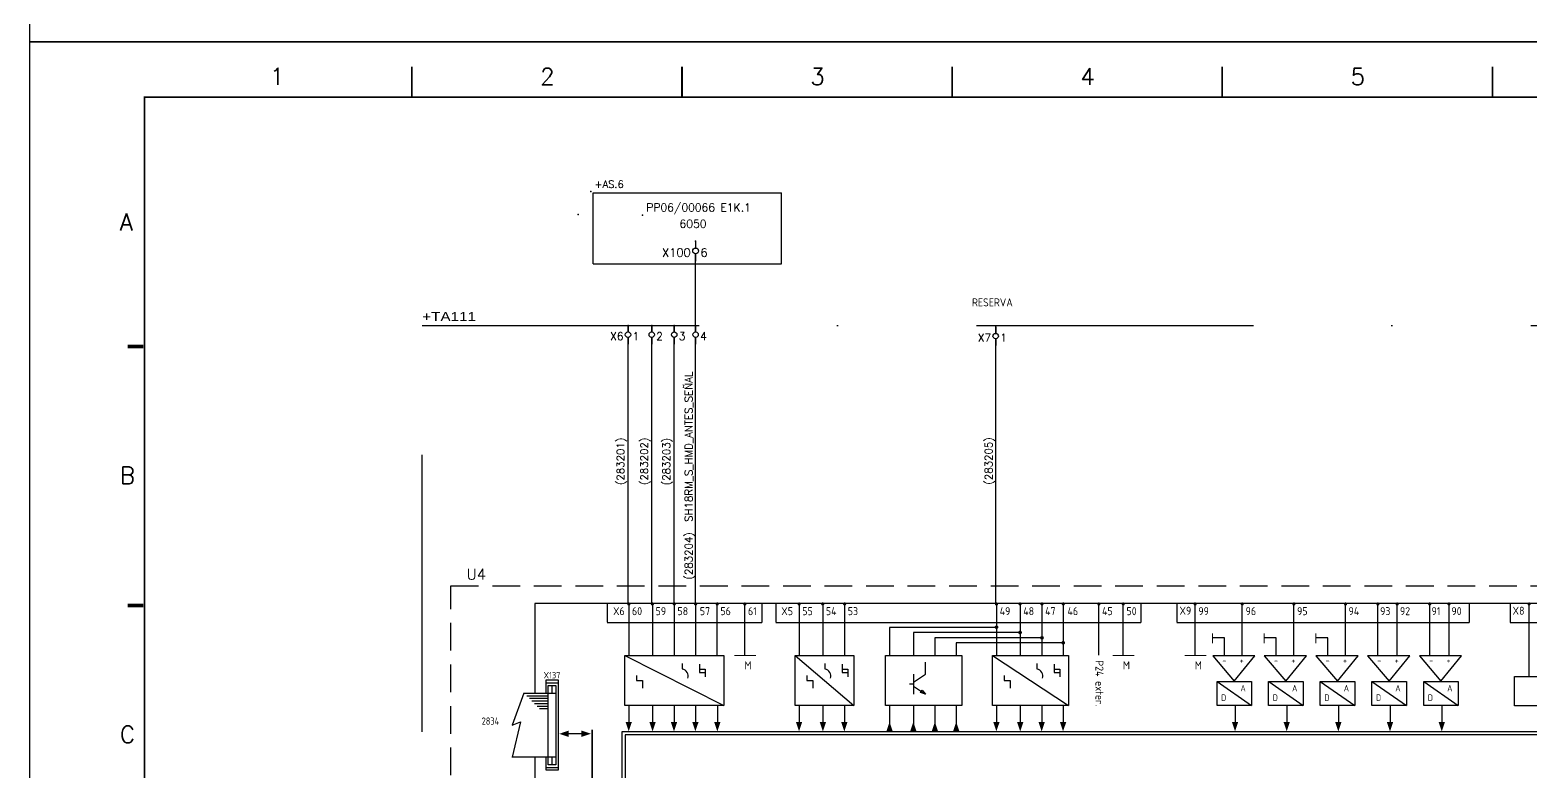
# Model space of a CAD drawing. Extents: x -4 to 416, y -4762 to 287.
# Drawn here: x -3.7 to 267.4, y -4300 to -4166.1 of the extents above; entities that cross this region are included whole.
import ezdxf
from ezdxf.enums import TextEntityAlignment as Align

# ---------------------------------------------------------------- set-up
doc = ezdxf.new("R2010")
doc.units = 0
doc.header["$LTSCALE"] = 10
doc.header["$MEASUREMENT"] = 0
for name, pattern in [('DASHDOT', [1, 0.5, -0.25, 0, -0.25]), ('DASHED', [0.75, 0.5, -0.25]), ('LTY1', [0])]:
    doc.linetypes.add(name, pattern=pattern)
doc.layers.get('0').update_dxf_attribs({"linetype": 'CONTINUOUS'})
for name, color, linetype in [('1', 7, 'CONTINUOUS'), ('10', 5, 'CONTINUOUS'), ('2', 7, 'CONTINUOUS'), ('3', 8, 'CONTINUOUS'), ('8', 1, 'CONTINUOUS'), ('9', 6, 'CONTINUOUS'), ('ATRIBUTOS', 6, 'CONTINUOUS'), ('DIBUJO', 7, 'CONTINUOUS'), ('NODE', 7, 'CONTINUOUS')]:
    doc.layers.add(name, color=color, linetype=linetype)
doc.styles.add('DIN', font='DIN.shx', dxfattribs={"width": 0.85})
doc.styles.add('HELVETICA', font='HELV.SHX')
doc.styles.add('ISO', font='ISO')
doc.styles.add('ROMANS', font='romans')
doc.styles.get("Standard").update_dxf_attribs({"font": 'simplex'})

# ---------------------------------------------------------------- blocks, each defined once
blk = doc.blocks.new('ITEM')
at = {"layer": 'ATRIBUTOS', "style": 'HELVETICA', "width": 1.2}
blk.add_attdef('ITEM', (0, 1.25), '', height=2.5, dxfattribs=at)
blk = doc.blocks.new('NOD', base_point=(237.5, 170))
at = {"layer": 'NODE'}
blk.add_point((237.5, 170), dxfattribs=at)
blk = doc.blocks.new('$$PLD12C')
for p, q in [((0, 2.5), (0, 0.75)), ((0, -0.75), (0, -2.5))]:
    blk.add_line(p, q)
at = {"layer": '2'}
blk.add_circle((0, 0), 0.75, dxfattribs=at)
for p in [(0, 2.5), (0, -2.5)]:
    blk.add_blockref('NOD', p, dxfattribs=at)
at = {"layer": '8'}
blk.add_attdef('*A', (1.25, -1.5), '', height=2.15, dxfattribs=at)
at = {"layer": '9'}
blk.add_attdef('ID', text='', height=2.15, dxfattribs=at).set_placement((-1.25, -1.5), align=Align.RIGHT)
blk = doc.blocks.new('newcajec')
at = {"layer": '1'}
for points in [[(47.5, 272.5, 0.3, 0.3, 0), (47.5, 277.91, 0.3, 0.3, 0)], [(95.5, 272.5, 0.3, 0.3, 0), (95.5, 277.91, 0.3, 0.3, 0)], [(143.5, 272.5, 0.3, 0.3, 0), (143.5, 277.91, 0.3, 0.3, 0)], [(191.5, 272.5, 0.3, 0.3, 0), (191.5, 277.91, 0.3, 0.3, 0)], [(239.5, 272.5, 0.3, 0.3, 0), (239.5, 277.91, 0.3, 0.3, 0)], [(-2.99, 228.23, 0.6, 0.6, 0), (-0.18, 228.23, 0.6, 0.6, 0)], [(-2.99, 182.23, 0.6, 0.6, 0), (-0.18, 182.23, 0.6, 0.6, 0)]]:
    blk.add_lwpolyline(points, format="xyseb", dxfattribs=at)
at = {"layer": '1', "const_width": 0.3}
blk.add_lwpolyline([(0, 0), (0, 272.5), (383, 272.5), (383, 0)], close=True, dxfattribs=at)
at = {"layer": '1', "style": 'ROMANS'}
for s, p in [('1', (22.29, 274.68)), ('2', (70.29, 274.68)), ('3', (118.29, 274.68)), ('4', (166.29, 274.68)), ('5', (214.29, 274.68)), ('A', (-4.37, 248.84)), ('B', (-4.37, 203.84)), ('C', (-4.37, 157.84))]:
    blk.add_text(s, height=3, dxfattribs=at).set_placement(p)
at = {"layer": '10', "style": 'ROMANS'}
for tag, p in [('REV41', (3.5, 18.74)), ('REV43', (77.7, 18.74)), ('REV31', (3.5, 14.58)), ('REV33', (77.7, 14.58)), ('REV21', (3.5, 10.42)), ('REV23', (77.7, 10.42)), ('REV11', (3.5, 6.27)), ('REV13', (77.7, 6.27))]:
    blk.add_attdef(tag, text='', height=2.5, dxfattribs=at).set_placement(p, align=Align.MIDDLE)
for tag, p, height in [('REV42', (8, 17.49), 2.5), ('DOCUMENTTYPE', (216.43, 16.8), 2.5), ('NOTA', (305.32, 15.8), 3), ('SHEETNAME1', (100.5, 15.83), 2.5), ('DESIGNCHECK', (180.74, 14.83), 2.5), ('REV32', (8, 13.33), 2.5), ('SHEETNAME2', (100.5, 11.67), 2.5), ('OBJECT', (216.43, 12.4), 2.5), ('REV22', (8, 9.17), 2.5), ('ORDER', (305.32, 7.3), 4.5), ('SHEETNAME3', (100.5, 7.51), 2.5), ('DRAWINGCHECK', (180.53, 7.71), 2.5), ('CUSTOMER', (216.43, 8.08), 2.5), ('REV12', (8, 5.01), 2.5), ('SHEETNAME4', (100.5, 3.35), 2.5), ('DOCUMENT_ID', (305.32, 0.93), 4.4), ('USER', (180.63, 0.71), 2.5), ('DEPARTMENT', (271.93, 1.05), 2.5)]:
    blk.add_attdef(tag, p, '', height=height, dxfattribs=at)
for tag, width, p, p2 in [('REV44', 1.221199, (84.53, 17.49), (98.48, 17.49)), ('REV34', 1.221199, (84.53, 13.33), (98.48, 13.33)), ('REV24', 1.221199, (84.53, 9.17), (98.48, 9.17)), ('REV14', 1.221199, (84.53, 5.01), (98.48, 5.01)), ('CREATED2', 7.039915, (282.71, 1.05), (301.14, 1.05))]:
    blk.add_attdef(tag, text='', height=2.5, dxfattribs=dict(at, width=width)).set_placement(p, p2, align=Align.FIT)
for tag, p in [('SHEET', (382, 7.43)), ('NEXTSHEET', (382, 0.5))]:
    blk.add_attdef(tag, text='', height=2.5, dxfattribs=at).set_placement(p, align=Align.RIGHT)
blk = doc.blocks.new('PAGINA')
at = {"layer": '2'}
blk.add_blockref('NOD', (-1, -1), dxfattribs=at)
at = {"layer": '8', "style": 'ROMANS'}
blk.add_attdef('NPA', (0, -4.325), '', height=2, dxfattribs=at)
at = {"layer": '9', "style": 'ROMANS'}
blk.add_attdef('NP', (0, 0), '', height=2, dxfattribs=at)

msp = doc.modelspace()

# ---------------------------------------------------------------- linework, layer by layer
at = {"linetype": 'DASHED'}
for p, q in [((72.32, -4266.46), (367.43, -4266.46)), ((72.32, -4338.14), (72.32, -4266.46))]:
    msp.add_line(p, q, dxfattribs=at)
for p, q in [((352.89, -4269.63), (87.51, -4269.63)), ((104.46, -4269.72), (104.46, -4278.97)), ((108.72, -4269.72), (108.72, -4278.97)), ((112.67, -4269.72), (112.67, -4278.97)), ((116.53, -4269.72), (116.53, -4278.97)), ((120.43, -4278.99), (120.43, -4269.72)), ((125.41, -4278.99), (125.41, -4269.72)), ((135.22, -4269.72), (135.22, -4278.97)), ((139.48, -4269.72), (139.48, -4278.97)), ((143.43, -4269.72), (143.43, -4278.97)), ((170.86, -4269.72), (170.86, -4278.97)), ((175.12, -4269.72), (175.12, -4278.97)), ((179.07, -4269.72), (179.07, -4278.97)), ((182.93, -4269.72), (182.93, -4278.97)), ((189.35, -4278.99), (189.35, -4269.72)), ((193.76, -4278.99), (193.76, -4269.72)), ((206.74, -4278.99), (206.74, -4269.72)), ((215.25, -4278.99), (215.25, -4269.72)), ((224.58, -4278.99), (224.58, -4269.72)), ((233.9, -4278.99), (233.9, -4269.72)), ((239.74, -4278.99), (239.74, -4269.72)), ((243.23, -4278.99), (243.23, -4269.72)), ((249.1, -4278.99), (249.1, -4269.72)), ((252.59, -4278.99), (252.59, -4269.72)), ((267.05, -4282.69), (267.05, -4269.72)), ((151.56, -4273.95), (151.56, -4278.96)), ((155.85, -4274.88), (155.85, -4278.96)), ((159.74, -4275.84), (159.74, -4278.96)), ((163.59, -4276.71), (163.59, -4278.96)), ((217.54, -4279.07), (209.91, -4279.07)), ((209.91, -4279.07), (213.79, -4283.65)), ((213.79, -4283.65), (217.54, -4279.07)), ((226.86, -4279.07), (219.23, -4279.07)), ((219.23, -4279.07), (223.12, -4283.65)), ((223.12, -4283.65), (226.86, -4279.07)), ((236.19, -4279.07), (228.56, -4279.07)), ((228.56, -4279.07), (232.44, -4283.65)), ((232.44, -4283.65), (236.19, -4279.07)), ((245.51, -4279.07), (237.88, -4279.07)), ((237.88, -4279.07), (241.77, -4283.65)), ((241.77, -4283.65), (245.51, -4279.07)), ((254.87, -4279.07), (247.24, -4279.07)), ((247.24, -4279.07), (251.13, -4283.65)), ((251.13, -4283.65), (254.87, -4279.07)), ((89.46, -4283.5), (89.46, -4285.81)), ((91.77, -4283.5), (89.46, -4283.5)), ((89.46, -4283.96), (91.77, -4283.96)), ((89.92, -4298.76), (89.92, -4284.42)), ((89.92, -4284.42), (91.31, -4284.42)), ((91.31, -4284.42), (91.31, -4298.76)), ((91.77, -4299.68), (91.77, -4283.5)), ((85.49, -4285.81), (91.32, -4285.81)), ((89.93, -4286.35), (86.05, -4286.35)), ((89.89, -4286.81), (86.51, -4286.81)), ((89.85, -4287.27), (86.98, -4287.27)), ((89.82, -4287.73), (87.44, -4287.73)), ((89.78, -4288.2), (87.9, -4288.2)), ((104.47, -4288.06), (104.47, -4291.49)), ((108.77, -4288.06), (108.77, -4291.49)), ((112.65, -4288.06), (112.65, -4291.49)), ((116.51, -4288.06), (116.51, -4291.49)), ((120.47, -4288.06), (120.47, -4291.49)), ((135.23, -4288.06), (135.23, -4291.49)), ((139.53, -4288.06), (139.53, -4291.49)), ((143.41, -4288.06), (143.41, -4291.49)), ((151.56, -4288.06), (151.56, -4291.49)), ((155.85, -4288.06), (155.85, -4291.49)), ((159.74, -4288.06), (159.74, -4291.49)), ((163.59, -4288.06), (163.59, -4291.49)), ((170.87, -4288.06), (170.87, -4291.49)), ((175.17, -4288.06), (175.17, -4291.49)), ((179.05, -4288.06), (179.05, -4291.49)), ((182.91, -4288.06), (182.91, -4291.49)), ((213.97, -4288.06), (213.97, -4291.49)), ((223.3, -4288.06), (223.3, -4291.49)), ((232.62, -4288.06), (232.62, -4291.49)), ((241.95, -4288.06), (241.95, -4291.49)), ((251.31, -4288.06), (251.31, -4291.49)), ((89.75, -4288.66), (88.36, -4288.66)), ((83.36, -4297.32), (91.32, -4297.32)), ((89.46, -4297.37), (89.46, -4299.68)), ((91.31, -4298.76), (89.92, -4298.76)), ((89.46, -4299.22), (91.77, -4299.22)), ((89.46, -4299.68), (91.77, -4299.68))]:
    msp.add_line(p, q)
at = {"color": 3}
for p, q in [((100.57, -4269.72), (100.57, -4273.02)), ((128.5, -4269.72), (128.5, -4273.07)), ((131.01, -4269.72), (131.01, -4273.02)), ((196.92, -4269.72), (196.92, -4273.07)), ((203.44, -4269.72), (203.44, -4273.02)), ((256.26, -4269.72), (256.26, -4273.07)), ((263.64, -4269.72), (263.64, -4273.07)), ((100.57, -4273.07), (123.52, -4273.07)), ((123.1, -4273.07), (128.5, -4273.07)), ((131.01, -4273.07), (147.73, -4273.07)), ((144.61, -4273.07), (186.69, -4273.07)), ((184.67, -4273.07), (193.15, -4273.07)), ((192.3, -4273.07), (196.92, -4273.07)), ((203.44, -4273.07), (231.1, -4273.07)), ((229.09, -4273.07), (237.56, -4273.07)), ((236.72, -4273.07), (256.26, -4273.07)), ((263.64, -4273.07), (279.59, -4273.07)), ((103.25, -4292.76), (328.73, -4292.76)), ((103.25, -4309.97), (103.25, -4292.76)), ((328.15, -4293.34), (103.82, -4293.34)), ((103.82, -4293.34), (103.82, -4309.39))]:
    msp.add_line(p, q, dxfattribs=at)
at = {"linetype": 'LTY1'}
for p, q in [((155.87, -4282.39), (155.87, -4286)), ((155.87, -4283.83), (158.04, -4282.39)), ((158.04, -4282.39), (158.04, -4280.25)), ((155.87, -4284.21), (155.15, -4284.21)), ((155.87, -4284.56), (158.04, -4286)), ((157.17, -4285.71), (157.46, -4285.28)), ((157.46, -4285.28), (158.04, -4286)), ((158.04, -4286), (157.17, -4285.71))]:
    msp.add_line(p, q, dxfattribs=at)
at = {"linetype": 'Continuous'}
for p, q in [((85.49, -4285.81), (83.38, -4291.59)), ((84.93, -4291.01), (83.38, -4297.38)), ((83.38, -4291.59), (84.93, -4291.01))]:
    msp.add_line(p, q, dxfattribs=at)
for points in [[(104.32, -4269.72, 0.289, 0.289, 1), (104.61, -4269.72, 0.289, 0.289, 1)], [(108.58, -4269.72, 0.289, 0.289, 1), (108.87, -4269.72, 0.289, 0.289, 1)], [(112.53, -4269.72, 0.289, 0.289, 1), (112.82, -4269.72, 0.289, 0.289, 1)], [(116.38, -4269.72, 0.289, 0.289, 1), (116.67, -4269.72, 0.289, 0.289, 1)], [(120.29, -4269.72, 0.289, 0.289, 1), (120.58, -4269.72, 0.289, 0.289, 1)], [(125.27, -4269.72, 0.289, 0.289, 1), (125.56, -4269.72, 0.289, 0.289, 1)], [(135.08, -4269.72, 0.289, 0.289, 1), (135.37, -4269.72, 0.289, 0.289, 1)], [(139.34, -4269.72, 0.289, 0.289, 1), (139.63, -4269.72, 0.289, 0.289, 1)], [(143.29, -4269.72, 0.289, 0.289, 1), (143.58, -4269.72, 0.289, 0.289, 1)], [(170.72, -4269.72, 0.289, 0.289, 1), (171.01, -4269.72, 0.289, 0.289, 1)], [(174.98, -4269.72, 0.289, 0.289, 1), (175.27, -4269.72, 0.289, 0.289, 1)], [(178.93, -4269.72, 0.289, 0.289, 1), (179.22, -4269.72, 0.289, 0.289, 1)], [(182.78, -4269.72, 0.289, 0.289, 1), (183.07, -4269.72, 0.289, 0.289, 1)], [(189.21, -4269.72, 0.289, 0.289, 1), (189.5, -4269.72, 0.289, 0.289, 1)], [(193.62, -4269.72, 0.289, 0.289, 1), (193.9, -4269.72, 0.289, 0.289, 1)], [(206.59, -4269.72, 0.289, 0.289, 1), (206.88, -4269.72, 0.289, 0.289, 1)], [(215.11, -4269.72, 0.289, 0.289, 1), (215.39, -4269.72, 0.289, 0.289, 1)], [(224.43, -4269.72, 0.289, 0.289, 1), (224.72, -4269.72, 0.289, 0.289, 1)], [(233.76, -4269.72, 0.289, 0.289, 1), (234.05, -4269.72, 0.289, 0.289, 1)], [(239.6, -4269.72, 0.289, 0.289, 1), (239.89, -4269.72, 0.289, 0.289, 1)], [(243.08, -4269.72, 0.289, 0.289, 1), (243.37, -4269.72, 0.289, 0.289, 1)], [(248.96, -4269.72, 0.289, 0.289, 1), (249.25, -4269.72, 0.289, 0.289, 1)], [(252.44, -4269.72, 0.289, 0.289, 1), (252.73, -4269.72, 0.289, 0.289, 1)], [(266.91, -4269.72, 0.289, 0.289, 1), (267.19, -4269.72, 0.289, 0.289, 1)]]:
    msp.add_lwpolyline(points, format="xyseb", close=True)
for points in [[(90.61, -4284.42, 0.231, 0.231, 0), (90.61, -4285.81, 0.231, 0.231, 0)], [(104.45, -4292.73, 0, 1.16, 0), (104.45, -4291, 1.16, 1.16, 0)], [(108.75, -4292.73, 0, 1.16, 0), (108.75, -4291, 1.16, 1.16, 0)], [(112.63, -4292.73, 0, 1.16, 0), (112.63, -4291, 1.16, 1.16, 0)], [(116.49, -4292.73, 0, 1.16, 0), (116.49, -4291, 1.16, 1.16, 0)], [(120.45, -4292.73, 0, 1.16, 0), (120.45, -4291, 1.16, 1.16, 0)], [(135.21, -4292.73, 0, 1.16, 0), (135.21, -4291, 1.16, 1.16, 0)], [(139.51, -4292.73, 0, 1.16, 0), (139.51, -4291, 1.16, 1.16, 0)], [(143.39, -4292.73, 0, 1.16, 0), (143.39, -4291, 1.16, 1.16, 0)], [(151.56, -4291, 0, 1.16, 0), (151.56, -4292.74, 1.16, 1.16, 0)], [(155.85, -4291, 0, 1.16, 0), (155.85, -4292.74, 1.16, 1.16, 0)], [(159.74, -4291, 0, 1.16, 0), (159.74, -4292.74, 1.16, 1.16, 0)], [(163.6, -4291, 0, 1.16, 0), (163.6, -4292.74, 1.16, 1.16, 0)], [(170.85, -4292.73, 0, 1.16, 0), (170.85, -4291, 1.16, 1.16, 0)], [(175.15, -4292.73, 0, 1.16, 0), (175.15, -4291, 1.16, 1.16, 0)], [(179.03, -4292.73, 0, 1.16, 0), (179.03, -4291, 1.16, 1.16, 0)], [(182.89, -4292.73, 0, 1.16, 0), (182.89, -4291, 1.16, 1.16, 0)], [(213.95, -4292.73, 0, 1.16, 0), (213.95, -4291, 1.16, 1.16, 0)], [(223.28, -4292.73, 0, 1.16, 0), (223.28, -4291, 1.16, 1.16, 0)], [(232.6, -4292.73, 0, 1.16, 0), (232.6, -4291, 1.16, 1.16, 0)], [(241.93, -4292.73, 0, 1.16, 0), (241.93, -4291, 1.16, 1.16, 0)], [(251.29, -4292.73, 0, 1.16, 0), (251.29, -4291, 1.16, 1.16, 0)], [(91.9, -4293.16, 0, 1.16, 0), (93.63, -4293.16, 1.16, 1.16, 0)], [(97.63, -4293.14, 0, 1.16, 0), (95.9, -4293.14, 1.16, 1.16, 0)], [(97.86, -4292.43, 0.289, 0.289, 0), (97.86, -4310.81, 0.289, 0.289, 0)], [(90.61, -4297.37, 0.231, 0.231, 0), (90.61, -4298.76, 0.231, 0.231, 0)]]:
    msp.add_lwpolyline(points, format="xyseb")
at = {"layer": '2', "linetype": 'DASHDOT', "ltscale": 10}
for p, q in [((98.05, -4195.48), (132.04, -4195.48)), ((98.05, -4208.34), (98.05, -4195.48)), ((132.04, -4208.34), (132.04, -4195.48)), ((98.05, -4208.34), (132.04, -4208.34)), ((67.16, -4219.47), (377.17, -4219.47)), ((67.16, -4392.89), (67.16, -4219.47))]:
    msp.add_line(p, q, dxfattribs=at)
at = {"layer": '2'}
for p, q in [((170.89, -4273.95), (151.56, -4273.95)), ((175.15, -4274.88), (155.85, -4274.88)), ((179.05, -4275.84), (159.74, -4275.84)), ((182.91, -4276.71), (163.59, -4276.71)), ((212.04, -4275.83), (209.96, -4275.83)), ((212.04, -4279.06), (212.04, -4275.83)), ((221.36, -4275.83), (219.29, -4275.83)), ((221.36, -4279.06), (221.36, -4275.83)), ((230.69, -4275.83), (228.61, -4275.83)), ((230.69, -4279.06), (230.69, -4275.83)), ((103.73, -4279.03), (121.6, -4288.03)), ((134.49, -4279.03), (145.11, -4288.03)), ((170.13, -4279.03), (183.89, -4288.03)), ((105.88, -4282.63), (105.88, -4283.56)), ((114.1, -4280.48), (114.1, -4281.44)), ((117.21, -4280.56), (117.21, -4281.49)), ((117.21, -4281.49), (118.26, -4281.49)), ((117.21, -4281.5), (117.21, -4282.12)), ((117.21, -4282.12), (118.27, -4282.12)), ((118.26, -4281.49), (118.26, -4282.85)), ((136.64, -4282.63), (136.64, -4283.56)), ((139.85, -4280.48), (139.85, -4281.44)), ((142.97, -4280.56), (142.97, -4281.49)), ((142.97, -4281.49), (144.02, -4281.49)), ((142.97, -4281.5), (142.97, -4282.12)), ((142.97, -4282.12), (144.03, -4282.12)), ((144.02, -4281.49), (144.02, -4282.85)), ((172.28, -4282.63), (172.28, -4283.56)), ((178.14, -4280.48), (178.14, -4281.44)), ((181.26, -4280.56), (181.26, -4281.49)), ((181.26, -4281.49), (182.3, -4281.49)), ((181.26, -4281.5), (181.26, -4282.12)), ((181.26, -4282.12), (182.31, -4282.12)), ((182.3, -4281.49), (182.3, -4282.85)), ((105.88, -4283.56), (106.93, -4283.56)), ((106.93, -4283.56), (106.93, -4284.92)), ((136.64, -4283.56), (137.69, -4283.56)), ((137.69, -4283.56), (137.69, -4284.92)), ((172.28, -4283.56), (173.33, -4283.56)), ((173.33, -4283.56), (173.33, -4284.92)), ((210.7, -4283.7), (216.92, -4288.05)), ((220.03, -4283.7), (226.25, -4288.05)), ((229.35, -4283.7), (235.57, -4288.05)), ((238.68, -4283.7), (244.9, -4288.05)), ((248.04, -4283.7), (254.26, -4288.05)), ((93.65, -4293.13), (95.9, -4293.13))]:
    msp.add_line(p, q, dxfattribs=at)
at = {"layer": '2', "const_width": 0.296}
for points in [[(170.69, -4273.91, 1), (171.05, -4273.91, 1)], [(174.94, -4274.87, 1), (175.31, -4274.87, 1)], [(178.9, -4275.83, 1), (179.27, -4275.83, 1)], [(182.74, -4276.72, 1), (183.1, -4276.72, 1)]]:
    msp.add_lwpolyline(points, format="xyb", close=True, dxfattribs=at)
at = {"layer": '2', "const_width": 0.197}
for points in [[(209.88, -4275.02), (209.88, -4276.81)], [(219.2, -4275.02), (219.2, -4276.81)], [(228.53, -4275.02), (228.53, -4276.81)], [(123.5, -4279.01), (127.43, -4279.01)], [(191.85, -4279.01), (195.78, -4279.01)], [(204.83, -4279.01), (208.76, -4279.01)]]:
    msp.add_lwpolyline(points, dxfattribs=at)
at = {"layer": '2'}
for points in [[(103.73, -4279.03), (121.61, -4279.03), (121.61, -4288.05), (103.73, -4288.05)], [(134.49, -4279.03), (145.12, -4279.03), (145.12, -4288.05), (134.49, -4288.05)], [(150.81, -4279.03), (164.58, -4279.03), (164.58, -4288.05), (150.81, -4288.05)], [(170.13, -4279.03), (183.9, -4279.03), (183.9, -4288.05), (170.13, -4288.05)], [(264.43, -4282.82), (308.41, -4282.82), (308.41, -4288.09), (264.43, -4288.09)], [(210.69, -4283.69), (216.92, -4283.69), (216.92, -4288.05), (210.69, -4288.05)], [(220.02, -4283.69), (226.24, -4283.69), (226.24, -4288.05), (220.02, -4288.05)], [(229.34, -4283.69), (235.57, -4283.69), (235.57, -4288.05), (229.34, -4288.05)], [(238.67, -4283.69), (244.89, -4283.69), (244.89, -4288.05), (238.67, -4288.05)], [(248.03, -4283.69), (254.25, -4283.69), (254.25, -4288.05), (248.03, -4288.05)]]:
    msp.add_lwpolyline(points, close=True, dxfattribs=at)
for centre in [(113.82, -4282.8), (139.58, -4282.8), (177.87, -4282.8)]:
    msp.add_arc(centre, 1.37, 345.6888, 77.132, dxfattribs=at)
at = {"layer": '3', "color": 0}
for p, q in [((87.51, -4269.63), (87.51, -4285.81)), ((87.51, -4297.32), (87.51, -4306.65))]:
    msp.add_line(p, q, dxfattribs=at)
at = {"layer": 'DIBUJO'}
for p, q in [((116.53, -4217.35), (116.53, -4206.5)), ((116.53, -4208.34), (116.53, -4207.41)), ((116.53, -4219.47), (116.53, -4217.35)), ((116.53, -4219.47), (116.53, -4217.35)), ((104.32, -4220.61), (104.32, -4219.47)), ((108.6, -4220.61), (108.6, -4219.47)), ((112.67, -4220.61), (112.67, -4219.47)), ((116.53, -4220.61), (116.53, -4219.47)), ((170.72, -4220.86), (170.72, -4219.47)), ((104.32, -4269.72), (104.32, -4221.59)), ((108.6, -4269.63), (108.6, -4221.59)), ((112.67, -4269.86), (112.67, -4221.59)), ((116.53, -4269.86), (116.53, -4221.59)), ((170.72, -4269.72), (170.72, -4221.84))]:
    msp.add_line(p, q, dxfattribs=at)
for points in [[(-3.68, -3871.24), (416.32, -3871.24), (416.32, -4168.24), (-3.68, -4168.24), (-3.68, -3871.24)], [(-3.68, -4168.24), (416.32, -4168.24), (416.32, -4465.24), (-3.68, -4465.24), (-3.68, -4168.24)]]:
    msp.add_lwpolyline(points, dxfattribs=at)

# ---------------------------------------------------------------- block references
ref = msp.add_blockref('PAGINA', (98.26, -4194.6), dxfattribs=dict(xscale=0.6568181818181466, yscale=0.6568181818181466, zscale=0.6568181818181466))
ref.add_attrib('NP', '+AS.6', (98.26, -4194.6), dxfattribs={"layer": '9', "height": 1.314, "style": 'ROMANS'})
ref = msp.add_blockref('PAGINA', (107.62, -4198.84), dxfattribs=dict(xscale=0.7101365600135539, yscale=0.7101365600135539, zscale=0.7101365600135539))
ref.add_attrib('NP', 'PP06/00066 E1K.1', (107.62, -4198.84), dxfattribs={"layer": '9', "height": 1.4203, "style": 'ROMANS'})
ref = msp.add_blockref('PAGINA', (96, -4198.72), dxfattribs=dict(xscale=0.7101365600135539, yscale=0.7101365600135539, zscale=0.7101365600135539))
ref.add_attrib('NPA', '6050', (113.63, -4201.79), dxfattribs={"layer": '8', "height": 1.42, "style": 'ROMANS'})
at = {"layer": '2', "color": 7, "xscale": 1.016442892079945, "yscale": 1.016442892079945, "zscale": 1.016442892079945}
msp.add_blockref('newcajec', (17, -4455.22), dxfattribs=at)
at = {"layer": '2', "color": 7}
for p, xscale, yscale, zscale, values in [((116.53, -4205.98), 0.7041453663781677, 0.7041453663781677, 0.7041453663781677, {'ID': 'X100', '*A': '6'}), ((104.32, -4221.1), 0.6512768181818719, 0.6512768181818719, 0.6512768181818719, {'ID': 'X6', '*A': '1'}), ((108.6, -4221.1), 0.6512768181818719, 0.6512768181818719, 0.6512768181818719, {'*A': '2'}), ((112.67, -4221.1), 0.6512768181818719, 0.6512768181818719, 0.6512768181818719, {'*A': '3'}), ((116.53, -4221.1), 0.6512768181818719, 0.6512768181818719, 0.6512768181818719, {'*A': '4'}), ((170.72, -4221.35), 0.6512768181818719, 0.6512768181818719, 0.6512768181818719, {'ID': 'X7', '*A': '1'})]:
    msp.add_blockref('$$PLD12C', p, dxfattribs=dict(at, xscale=xscale, yscale=yscale, zscale=zscale)).add_auto_attribs(values)
at = {"layer": 'DIBUJO', "xscale": 0.6568181818182788, "yscale": 0.6568181818182788, "zscale": 0.6568181818182788}
msp.add_blockref('ITEM', (67.16, -4219.47), dxfattribs=at).add_auto_attribs({'ITEM': '+TA111'})

# ---------------------------------------------------------------- texts
at = {"style": 'ISO'}
for s, height, p in [('RESERVA', 1.445, (166.44, -4215.99)), ('X6', 1.445, (101.61, -4271.74)), ('60', 1.445, (105.04, -4271.74)), ('59', 1.445, (109.3, -4271.74)), ('58', 1.445, (113.25, -4271.74)), ('57', 1.445, (117.29, -4271.74)), ('56', 1.445, (121.01, -4271.74)), ('61', 1.445, (125.99, -4271.74)), ('X5', 1.445, (132, -4271.74)), ('55', 1.445, (135.8, -4271.74)), ('54', 1.445, (140.06, -4271.74)), ('53', 1.445, (144.01, -4271.74)), ('49', 1.445, (171.44, -4271.74)), ('48', 1.445, (175.7, -4271.74)), ('47', 1.445, (179.65, -4271.74)), ('46', 1.445, (183.69, -4271.74)), ('45', 1.445, (189.93, -4271.74)), ('50', 1.445, (194.34, -4271.74)), ('X9', 1.445, (203.92, -4271.66)), ('99', 1.445, (207.32, -4271.74)), ('96', 1.445, (215.86, -4271.74)), ('95', 1.445, (225.15, -4271.74)), ('94', 1.445, (234.44, -4271.74)), ('93', 1.445, (240.14, -4271.74)), ('92', 1.445, (243.73, -4271.74)), ('91', 1.445, (249.43, -4271.74)), ('90', 1.445, (253.02, -4271.74)), ('X8', 1.445, (264.07, -4271.66)), ('M', 1.45, (125.35, -4281.52)), ('M', 1.45, (193.7, -4281.52)), ('M', 1.45, (206.68, -4281.52)), ('-', 1.16, (211.65, -4280.49)), ('+', 1.16, (214.79, -4280.49)), ('-', 1.16, (220.98, -4280.49)), ('+', 1.16, (224.12, -4280.49)), ('-', 1.16, (230.3, -4280.49)), ('+', 1.16, (233.44, -4280.49)), ('-', 1.16, (239.63, -4280.49)), ('+', 1.16, (242.77, -4280.49)), ('-', 1.16, (248.99, -4280.49)), ('+', 1.16, (252.13, -4280.49)), ('A', 1.16, (214.92, -4285.51)), ('A', 1.16, (224.24, -4285.51)), ('A', 1.16, (233.57, -4285.51)), ('A', 1.16, (242.89, -4285.51)), ('A', 1.16, (252.25, -4285.51)), ('D', 1.16, (211.43, -4287.21)), ('D', 1.16, (220.75, -4287.21)), ('D', 1.16, (230.08, -4287.21)), ('D', 1.16, (239.4, -4287.21)), ('D', 1.16, (248.76, -4287.21))]:
    msp.add_text(s, height=height, dxfattribs=at).set_placement(p)
msp.add_text('P24 exter.', height=1.445, rotation=270, dxfattribs=at).set_placement((188.74, -4279.88))
msp.add_text('X137', height=1.156, dxfattribs=at).set_placement((90.59, -4283.16), align=Align.CENTER)
at = {"color": 1, "style": 'DIN', "width": 0.85}
msp.add_text('2834', height=1.314, dxfattribs=at).set_placement((81.04, -4291.52), align=Align.RIGHT)
at = {"layer": '2', "color": 6}
for s, p in [('(283204)  SH18RM_S_HMD_ANTES_SEÑAL', (115.95, -4265.32)), ('(283201)', (103.63, -4248.26)), ('(283202)', (107.91, -4248.25)), ('(283203)', (111.92, -4248.29)), ('(283205)', (170.12, -4248.18))]:
    msp.add_text(s, height=1.35, rotation=90, dxfattribs=at).set_placement(p)
msp.add_text('U4', height=1.97, dxfattribs=at).set_placement((75.16, -4265.33))

doc.saveas('drawing.dxf')
